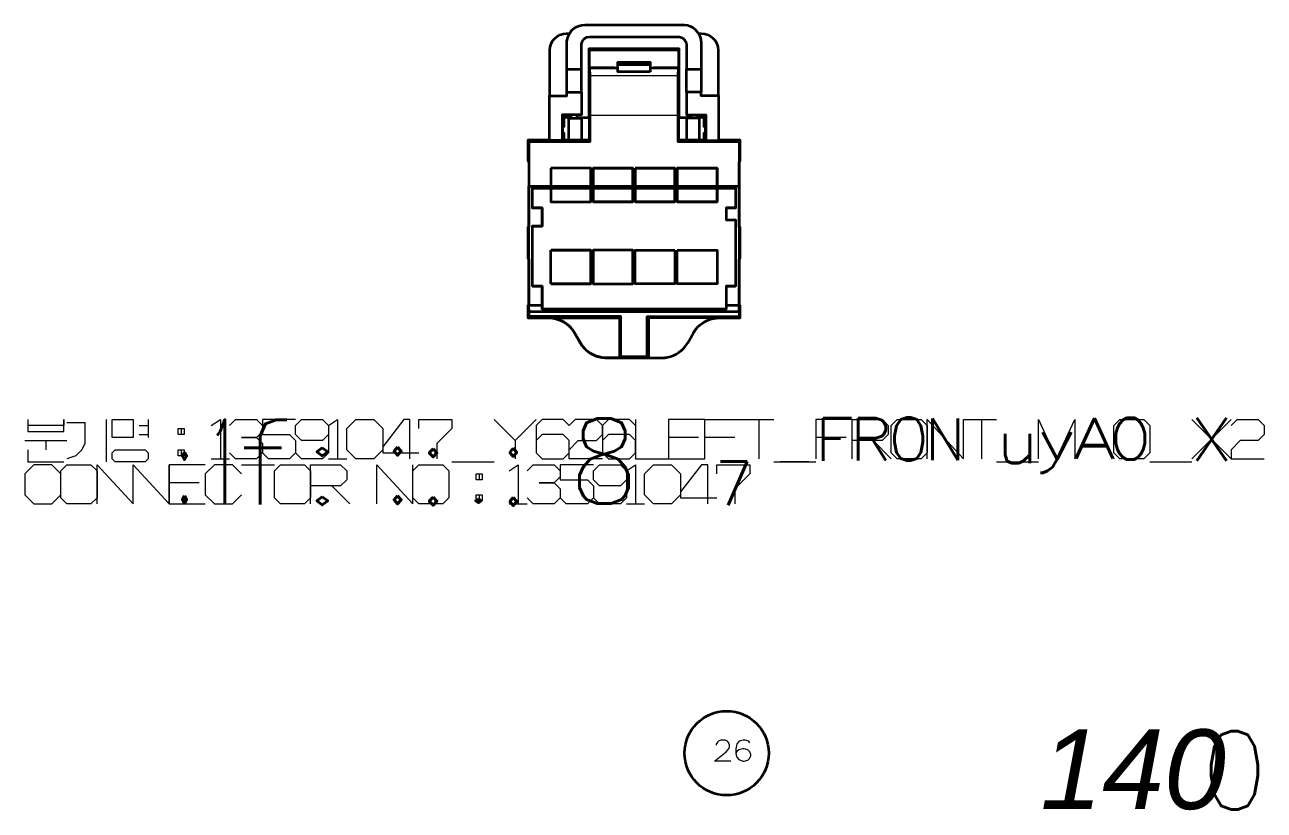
# Model space of a CAD drawing. Extents: x 0 to 174, y 0 to 33.
# Drawn here: x 37.216 to 41.271, y 17.005 to 19.574 of the extents above; entities that cross this region are included whole.
import ezdxf
from ezdxf.enums import TextEntityAlignment as Align

# ---------------------------------------------------------------- set-up
doc = ezdxf.new("R2010")
doc.units = 0
doc.layers.add('PDF2_문자', color=7, linetype='Continuous')
doc.layers.add('PDF2_형상', color=157, linetype='Continuous', true_color=0x405f80)
doc.layers.add('YOLO_TEXT', color=3, linetype='Continuous', true_color=0x008230)
doc.styles.add('OCR_LATIN', font='txt.shx')
doc.styles.add('PDF LucidaHandwriting Italic', font='ariali.ttf')

msp = doc.modelspace()

# ---------------------------------------------------------------- linework, layer by layer
at = {"layer": 'PDF2_형상', "color": 7, "lineweight": 35}
for points in [[(38.9335, 19.3421), (38.9335, 19.4907, -0.414125), (38.9886, 19.5458), (38.9981, 19.5458)], [(39.42, 19.5458), (39.4296, 19.5458, -0.411833), (39.4847, 19.4907), (39.4847, 19.3421)]]:
    msp.add_lwpolyline(points, format="xyb", dxfattribs=at)
for points in [[(38.9896, 19.3543), (38.9896, 19.4287), (38.9896, 19.5153), (38.9897, 19.5197), (38.9913, 19.5293), (38.9944, 19.5386), (38.999, 19.5474), (39.005, 19.5551), (39.0122, 19.5618), (39.0204, 19.5672), (39.0293, 19.5711), (39.0389, 19.5735), (39.0486, 19.5743), (39.3694, 19.5743), (39.3739, 19.5742), (39.3836, 19.5726), (39.3929, 19.5696), (39.4015, 19.5649), (39.4093, 19.5589), (39.416, 19.5518), (39.4214, 19.5436), (39.4253, 19.5346), (39.4278, 19.5251), (39.4286, 19.5153), (39.4286, 19.4287), (39.4286, 19.3543)], [(39.0368, 19.3543), (39.0368, 19.4287), (39.0368, 19.5074), (39.0372, 19.5117), (39.0403, 19.5208), (39.0465, 19.5283), (39.0549, 19.5333), (39.0644, 19.535), (39.3537, 19.535), (39.3581, 19.5346), (39.3672, 19.5315), (39.3747, 19.5253), (39.3796, 19.5169), (39.3812, 19.5074), (39.3812, 19.4287), (39.4286, 19.4287)], [(38.8656, 19.1925), (39.066, 19.1925), (39.066, 19.2786), (39.0656, 19.4053), (39.0654, 19.4078), (39.0644, 19.4326), (39.0638, 19.434), (39.0638, 19.4918), (39.0617, 19.4957), (39.0617, 19.2714)], [(39.3564, 19.4957), (39.0617, 19.4957)], [(39.3544, 19.4918), (39.0638, 19.4918)], [(39.3564, 19.2714), (39.3564, 19.4957), (39.3544, 19.4918), (39.3544, 19.434), (39.3537, 19.4326), (39.3526, 19.4078), (39.3524, 19.3708), (39.3522, 19.2786), (39.3522, 19.1925), (39.5526, 19.1925)], [(38.9896, 19.4287), (39.0368, 19.4287)], [(39.156, 19.4328), (39.1454, 19.4328), (39.1454, 19.434), (39.0638, 19.434)], [(39.156, 19.4326), (39.0644, 19.4326)], [(39.156, 19.4446), (39.2622, 19.4446)], [(39.3544, 19.434), (39.2726, 19.434), (39.2726, 19.4328), (39.2622, 19.4328)], [(39.3537, 19.4326), (39.2622, 19.4326)], [(39.3812, 19.3543), (39.3812, 19.4287)], [(38.9324, 19.3421), (38.9896, 19.3421), (38.9896, 19.3543), (39.0368, 19.3543), (39.0368, 19.2797), (38.9744, 19.2797), (38.9744, 19.1956)], [(39.5565, 19.1964), (39.5371, 19.1967), (39.4869, 19.1967), (39.4869, 19.3421), (39.4858, 19.3421), (39.4286, 19.3421), (39.4286, 19.3543), (39.3812, 19.3543), (39.3812, 19.2797), (39.4436, 19.2797), (39.4436, 19.1956)], [(38.9324, 19.1956), (38.9324, 19.3421), (38.9313, 19.3421), (38.9313, 19.1967), (38.881, 19.1967), (38.8617, 19.1964), (38.8617, 19.1288), (38.8649, 19.1256), (38.8649, 18.9119), (38.8617, 18.9119), (38.8617, 18.8108), (38.8649, 18.8076), (38.8649, 18.6561), (38.8617, 18.6561), (38.8617, 18.6157)], [(39.4858, 19.3421), (39.4858, 19.1956), (39.4869, 19.1967)], [(39.0221, 19.2797), (39.0221, 19.2714), (39.0368, 19.2714), (39.0621, 19.2714), (39.0621, 19.1965), (39.0368, 19.1965), (38.9956, 19.1965), (38.9797, 19.1965), (38.9744, 19.1965)], [(38.9956, 19.2683), (38.9924, 19.2715), (38.9797, 19.2715), (38.9797, 19.2408), (38.9749, 19.2408), (38.9749, 19.2211), (38.9797, 19.2211), (38.9797, 19.1965)], [(39.0024, 19.2797), (39.0024, 19.2715), (38.9924, 19.2715)], [(38.9956, 19.1965), (38.9956, 19.2683), (39.0368, 19.2683)], [(39.0368, 19.2714), (39.0368, 19.2683), (39.0368, 19.1965)], [(39.4436, 19.1965), (39.4383, 19.1965), (39.4226, 19.1965), (39.3812, 19.1965), (39.356, 19.1965), (39.356, 19.2714), (39.3812, 19.2714), (39.3812, 19.2683)], [(39.3961, 19.2797), (39.3961, 19.2714), (39.3812, 19.2714)], [(39.4226, 19.2683), (39.3812, 19.2683), (39.3812, 19.1965)], [(39.4258, 19.2715), (39.4157, 19.2715), (39.4157, 19.2797)], [(39.4383, 19.1965), (39.4383, 19.2211), (39.4433, 19.2211), (39.4433, 19.2408), (39.4383, 19.2408), (39.4383, 19.2715), (39.4258, 19.2715), (39.4226, 19.2683), (39.4226, 19.1965)], [(38.8656, 18.6364), (38.8653, 18.6561), (38.8651, 18.6561), (38.8651, 19.0458), (38.8656, 19.0458), (38.8656, 19.1925), (38.8617, 19.1964)], [(38.8656, 18.6196), (38.8656, 18.6364), (39.5526, 18.6364), (39.5526, 18.6196), (39.5565, 18.6157), (39.5565, 18.6561), (39.5533, 18.6561), (39.5533, 18.8076), (39.5565, 18.8108), (39.5565, 18.9119), (39.5533, 18.9119), (39.5533, 19.1256), (39.5565, 19.1288), (39.5565, 19.1964), (39.5526, 19.1925), (39.5526, 19.0458), (39.5531, 19.0458), (39.5531, 18.6561), (39.5528, 18.6561)], [(39.066, 19.1925), (39.0628, 19.1956), (38.9744, 19.1956), (38.9324, 19.1956), (38.9313, 19.1967)], [(39.0617, 19.1956), (39.0617, 19.1965)], [(39.3522, 19.1925), (39.3553, 19.1956), (39.4436, 19.1956), (39.4858, 19.1956)], [(39.3564, 19.1956), (39.3564, 19.1965)], [(38.8656, 19.0458), (39.5526, 19.0458)], [(38.9081, 18.9747), (38.8774, 18.9747), (38.8774, 18.9751), (38.8774, 19.0399), (39.5407, 19.0399), (39.5407, 18.9751), (39.5104, 18.9751), (39.5104, 18.936), (39.5407, 18.936), (39.5407, 18.7192), (39.5104, 18.7192), (39.5104, 18.6442), (38.9085, 18.6442)], [(39.0279, 19.0399), (39.0279, 19.0458)], [(39.3586, 19.0399), (39.3586, 19.0458)], [(38.9085, 18.9751), (38.8774, 18.9751)], [(39.5407, 18.9751), (39.5407, 18.9747), (39.5104, 18.9747)], [(38.8774, 18.9157), (38.8774, 18.9161), (38.9081, 18.9161)], [(38.9085, 18.7192), (38.8774, 18.7192), (38.8774, 18.9157), (38.9085, 18.9157)], [(39.5104, 18.9364), (39.5407, 18.9364), (39.5407, 18.936)], [(38.9374, 18.7269), (38.9374, 18.8371)], [(38.9374, 18.7269), (38.9374, 18.8371)], [(38.8774, 18.7192), (38.8774, 18.7189), (38.9081, 18.7189)], [(39.5104, 18.7189), (39.5407, 18.7189), (39.5407, 18.7192)], [(38.9083, 18.6561), (38.8653, 18.6561)], [(39.5526, 18.6364), (39.5528, 18.6561), (39.5104, 18.6561)], [(39.1657, 18.6196), (38.8656, 18.6196), (38.8617, 18.6157), (38.881, 18.6154), (38.9293, 18.6154), (38.934, 18.6153), (38.9437, 18.6143), (38.9535, 18.6124), (38.9628, 18.6094), (38.9719, 18.6057), (38.9806, 18.601), (38.9886, 18.5954), (38.9962, 18.5892), (39.0031, 18.5821), (39.0092, 18.5744), (39.0146, 18.5661), (39.0333, 18.5338), (39.0386, 18.5254), (39.0447, 18.5178), (39.0517, 18.5107), (39.0592, 18.5044), (39.0672, 18.4989), (39.076, 18.4942), (39.085, 18.4904), (39.0944, 18.4875), (39.104, 18.4856), (39.1137, 18.4846), (39.1185, 18.4844), (39.2996, 18.4844), (39.3094, 18.485), (39.3192, 18.4864), (39.3286, 18.4889), (39.3379, 18.4922), (39.3468, 18.4965), (39.3551, 18.5017), (39.3629, 18.5076), (39.3701, 18.5143), (39.3767, 18.5217), (39.3824, 18.5297), (39.3849, 18.5338), (39.4036, 18.5661), (39.4061, 18.5701), (39.4118, 18.5782), (39.4183, 18.5856), (39.4254, 18.5922), (39.4333, 18.5982), (39.4417, 18.6033), (39.4506, 18.6076), (39.4597, 18.611), (39.4693, 18.6135), (39.479, 18.6149), (39.4889, 18.6154), (39.5371, 18.6154), (39.5565, 18.6157)], [(39.1618, 18.4847), (39.1657, 18.4887), (39.1657, 18.6196), (39.1618, 18.6157)], [(39.1657, 18.4887), (39.2524, 18.4887), (39.2564, 18.4847), (39.2994, 18.4847), (39.3093, 18.4853), (39.319, 18.4867), (39.3285, 18.4892), (39.3378, 18.4925), (39.3467, 18.4968), (39.355, 18.5019), (39.3628, 18.5079), (39.37, 18.5146), (39.3765, 18.5219), (39.3822, 18.5299), (39.3847, 18.5339), (39.4035, 18.5664), (39.406, 18.5704), (39.4117, 18.5785), (39.4182, 18.5858), (39.4253, 18.5925), (39.4332, 18.5985), (39.4415, 18.6036), (39.4504, 18.6079), (39.4596, 18.6113), (39.4692, 18.6136), (39.4789, 18.6151), (39.4887, 18.6157), (39.2564, 18.6157), (39.2564, 18.4847)], [(39.2524, 18.4887), (39.2524, 18.6196), (39.5526, 18.6196)], [(39.2524, 18.6196), (39.2564, 18.6157)]]:
    msp.add_lwpolyline(points, dxfattribs=at)
for points in [[(39.2622, 19.4206), (39.156, 19.4206), (39.156, 19.4446), (39.156, 19.4524), (39.2622, 19.4524), (39.2622, 19.4446)], [(38.9374, 19.1049), (38.9374, 18.9946), (39.0674, 18.9946), (39.0674, 19.1049)], [(38.9374, 19.1049), (38.9374, 18.9946), (39.0674, 18.9946), (39.0674, 19.1049)], [(39.0753, 18.9946), (39.2051, 18.9946), (39.2051, 19.1049), (39.2051, 18.9946), (39.0753, 18.9946), (39.0753, 19.1049), (39.2051, 19.1049), (39.0753, 19.1049)], [(39.2131, 19.1049), (39.2131, 18.9946)], [(39.2131, 18.9946), (39.3429, 18.9946), (39.3429, 19.1049), (39.3429, 18.9946)], [(39.2131, 19.1049), (39.3429, 19.1049)], [(39.4807, 19.1049), (39.4807, 18.9946), (39.3508, 18.9946), (39.4807, 18.9946), (39.4807, 19.1049), (39.3508, 19.1049)], [(39.3508, 19.1049), (39.3508, 18.9946)], [(38.9081, 18.9747), (38.9081, 18.9161), (38.9085, 18.9157), (38.9085, 18.9751)], [(38.9374, 18.8371), (39.0674, 18.8371)], [(39.0674, 18.8371), (39.0674, 18.7269)], [(39.0753, 18.8371), (39.0753, 18.7269), (39.2051, 18.7269), (39.2051, 18.8371)], [(39.0753, 18.7269), (39.2051, 18.7269), (39.2051, 18.8371), (39.0753, 18.8371)], [(39.3429, 18.8371), (39.3429, 18.7269), (39.2131, 18.7269), (39.2131, 18.8371)], [(39.3429, 18.8371), (39.3429, 18.7269), (39.2131, 18.7269), (39.2131, 18.8371)], [(39.3508, 18.8371), (39.4807, 18.8371), (39.4807, 18.7269), (39.3508, 18.7269)], [(39.3508, 18.8371), (39.4807, 18.8371), (39.4807, 18.7269), (39.3508, 18.7269)], [(38.9081, 18.7189), (38.9081, 18.6604), (38.9082, 18.6603), (38.9085, 18.6442), (38.9085, 18.7192)], [(38.9374, 18.7269), (39.0674, 18.7269)], [(39.1618, 18.4847), (39.1186, 18.4847), (39.114, 18.4849), (39.1042, 18.4858), (39.0946, 18.4878), (39.0851, 18.4907), (39.0761, 18.4944), (39.0675, 18.4992), (39.0593, 18.5047), (39.0518, 18.511), (39.0449, 18.5181), (39.0388, 18.5257), (39.0335, 18.5339), (39.0147, 18.5664), (39.0093, 18.5747), (39.0032, 18.5824), (38.9964, 18.5894), (38.9887, 18.5957), (38.9807, 18.6013), (38.9721, 18.606), (38.9629, 18.6097), (38.9536, 18.6126), (38.9439, 18.6146), (38.9342, 18.6156), (38.9294, 18.6157), (39.1618, 18.6157)]]:
    msp.add_lwpolyline(points, close=True, dxfattribs=at)
at = {"layer": 'PDF2_형상', "color": 7, "lineweight": 13}
for points in [[(39.3526, 19.4078), (39.0654, 19.4078)], [(39.066, 19.2786), (39.3522, 19.2786)], [(38.9294, 18.6157), (38.9293, 18.6154)], [(39.4889, 18.6154), (39.4887, 18.6157)], [(39.0146, 18.5661), (39.0147, 18.5664)], [(39.0335, 18.5339), (39.0333, 18.5338)], [(39.3849, 18.5338), (39.3847, 18.5339)], [(39.4035, 18.5664), (39.4036, 18.5661)], [(39.1185, 18.4844), (39.1186, 18.4847)], [(39.2994, 18.4847), (39.2996, 18.4844)], [(37.2257, 18.2826), (37.2257, 18.2432), (37.3439, 18.2432), (37.3439, 18.2826), (37.3439, 18.2629), (37.2257, 18.2629)], [(37.3536, 18.2728), (37.4128, 18.2728), (37.4128, 18.2335), (37.4128, 18.2039), (37.4029, 18.1842), (37.3832, 18.1644), (37.3536, 18.1547)], [(37.4817, 18.2826), (37.4817, 18.1449)], [(37.5899, 18.2629), (37.6194, 18.2629)], [(37.6194, 18.2826), (37.6194, 18.2236)], [(37.7276, 18.2531), (37.7276, 18.2335)], [(37.8261, 18.2629), (37.8557, 18.2826), (37.8557, 18.1547)], [(37.8851, 18.2629), (37.9049, 18.2826), (37.9738, 18.2826), (37.9935, 18.2629), (37.9935, 18.2432), (37.9738, 18.2236), (37.9246, 18.2236), (37.9738, 18.2236), (37.9935, 18.2039), (37.9935, 18.1743), (37.9738, 18.1547), (37.9049, 18.1547), (37.8851, 18.1743)], [(38.1017, 18.2826), (37.9935, 18.2826), (37.9935, 18.2335), (38.0821, 18.2335), (38.1017, 18.2138), (38.1017, 18.1743), (38.0821, 18.1547), (38.0132, 18.1547), (37.9935, 18.1743)], [(38.21, 18.2335), (38.1903, 18.2138), (38.1214, 18.2138), (38.1017, 18.2335), (38.1017, 18.2629), (38.1214, 18.2826), (38.1903, 18.2826), (38.21, 18.2629), (38.21, 18.1743), (38.1903, 18.1547), (38.1214, 18.1547), (38.1017, 18.1743)], [(38.21, 18.2629), (38.2394, 18.2826), (38.2394, 18.1547)], [(38.4757, 18.1547), (38.4757, 18.2826), (38.456, 18.2826), (38.3871, 18.194), (38.3871, 18.1743), (38.5053, 18.1743)], [(38.5053, 18.2531), (38.5053, 18.2826), (38.6135, 18.2826), (38.6135, 18.2531), (38.5643, 18.2039), (38.5643, 18.1547)], [(38.7513, 18.2826), (38.8203, 18.2138), (38.8892, 18.2826)], [(39.1057, 18.1547), (38.9974, 18.1547), (38.9974, 18.1842), (39.0269, 18.2138), (39.086, 18.2138), (39.1057, 18.2335), (39.1057, 18.2629), (39.086, 18.2826), (39.0171, 18.2826), (38.9974, 18.2629), (38.9776, 18.2826), (38.9087, 18.2826), (38.8892, 18.2629), (38.8892, 18.1743), (38.9087, 18.1547), (38.9776, 18.1547), (38.9974, 18.1743), (38.9974, 18.2138), (38.9776, 18.2335), (38.9087, 18.2335), (38.8892, 18.2138)], [(39.2139, 18.2629), (39.1942, 18.2826), (39.1253, 18.2826), (39.1057, 18.2629), (39.1057, 18.1743), (39.1253, 18.1547), (39.1942, 18.1547), (39.2139, 18.1743), (39.2139, 18.2138), (39.1942, 18.2335), (39.1253, 18.2335), (39.1057, 18.2138)], [(39.2139, 18.2826), (39.2139, 18.1547), (39.3222, 18.1547)], [(39.4403, 18.2826), (39.3222, 18.2826), (39.3222, 18.1547), (39.4403, 18.1547), (39.4403, 18.2826), (39.5585, 18.2826), (39.6667, 18.2826)], [(39.6175, 18.2826), (39.6175, 18.1547)], [(39.9226, 18.2826), (39.8044, 18.2826), (39.8044, 18.1547)], [(39.9226, 18.1547), (39.9226, 18.2826), (40.021, 18.2826), (40.0407, 18.2629), (40.0407, 18.2335), (40.021, 18.2138), (39.9226, 18.2138)], [(40.1686, 18.1547), (40.1686, 18.2826), (40.2868, 18.1547), (40.2868, 18.2826), (40.395, 18.2826)], [(40.3458, 18.2826), (40.3458, 18.1547)], [(40.5328, 18.1547), (40.5328, 18.2826), (40.5918, 18.1547), (40.651, 18.2826), (40.651, 18.1547), (40.71, 18.2826), (40.7199, 18.2826), (40.7789, 18.1547)], [(41.0347, 18.2826), (41.1628, 18.1547)], [(41.1628, 18.2826), (41.0347, 18.1547)], [(41.1628, 18.2629), (41.1824, 18.2826), (41.2513, 18.2826), (41.271, 18.2629), (41.271, 18.2335), (41.2513, 18.2138), (41.1922, 18.2138), (41.1628, 18.1842), (41.1628, 18.1547), (41.271, 18.1547)], [(37.2158, 18.2138), (37.3536, 18.2138)], [(37.2847, 18.2138), (37.2847, 18.1842)], [(37.5899, 18.2335), (37.6194, 18.2335)], [(38.8203, 18.2138), (38.8203, 18.1547)], [(39.4206, 18.2236), (39.3222, 18.2236)], [(39.5388, 18.2236), (39.4403, 18.2236)], [(39.9029, 18.2236), (39.8044, 18.2236)], [(39.9915, 18.2138), (40.0506, 18.1547)], [(37.2257, 18.1842), (37.2257, 18.1449), (37.3439, 18.1449)], [(37.7276, 18.1842), (37.7276, 18.1644)], [(40.6706, 18.194), (40.7592, 18.194)], [(37.334, 18.1054), (37.3044, 18.135), (37.2454, 18.135), (37.2158, 18.1054), (37.2158, 18.0365), (37.2454, 18.0071), (37.3044, 18.0071), (37.334, 18.0365)], [(37.4521, 18.0071), (37.4521, 18.135), (37.5703, 18.0071), (37.5703, 18.135)], [(37.5703, 18.0071), (37.5703, 18.135), (37.6883, 18.0071), (37.6883, 18.135)], [(37.8064, 18.135), (37.6883, 18.135), (37.6883, 18.0071), (37.8064, 18.0071)], [(37.9246, 18.1054), (37.895, 18.135), (37.836, 18.135), (37.8064, 18.1054), (37.8064, 18.0365), (37.836, 18.0071), (37.895, 18.0071), (37.9246, 18.0365)], [(37.8261, 18.1547), (37.8851, 18.1547)], [(37.9246, 18.135), (38.0328, 18.135)], [(37.9836, 18.135), (37.9836, 18.0071)], [(38.151, 18.0071), (38.151, 18.135), (38.2493, 18.135), (38.269, 18.1153), (38.269, 18.0858), (38.2493, 18.0661), (38.151, 18.0661)], [(38.21, 18.1547), (38.269, 18.1547)], [(38.3675, 18.0071), (38.3675, 18.135), (38.4856, 18.0071), (38.4856, 18.135)], [(38.6135, 18.1449), (38.7513, 18.1449)], [(38.8006, 18.1153), (38.83, 18.135), (38.83, 18.0071)], [(38.8596, 18.1153), (38.8793, 18.135), (38.9482, 18.135), (38.9679, 18.1153), (38.9679, 18.0956), (38.9482, 18.076), (38.8989, 18.076), (38.9482, 18.076), (38.9679, 18.0563), (38.9679, 18.0267), (38.9482, 18.0071), (38.8793, 18.0071), (38.8596, 18.0267)], [(39.0761, 18.135), (38.9679, 18.135), (38.9679, 18.0858), (39.0564, 18.0858), (39.0761, 18.0661), (39.0761, 18.0267), (39.0564, 18.0071), (38.9875, 18.0071), (38.9679, 18.0267)], [(39.1844, 18.0858), (39.1647, 18.0661), (39.0958, 18.0661), (39.0761, 18.0858), (39.0761, 18.1153), (39.0958, 18.135), (39.1647, 18.135), (39.1844, 18.1153), (39.1844, 18.0267), (39.1647, 18.0071), (39.0958, 18.0071), (39.0761, 18.0267)], [(39.1844, 18.1153), (39.2139, 18.135), (39.2139, 18.0071)], [(39.4501, 18.0071), (39.4501, 18.135), (39.4304, 18.135), (39.3615, 18.0464), (39.3615, 18.0267), (39.4797, 18.0267)], [(39.4797, 18.1054), (39.4797, 18.135), (39.5879, 18.135), (39.5879, 18.1054), (39.5388, 18.0563), (39.5388, 18.0071)], [(39.6667, 18.1449), (39.8044, 18.1449)], [(40.395, 18.1449), (40.5328, 18.1449)], [(40.8969, 18.1449), (41.0347, 18.1449)], [(38.7021, 18.1054), (38.7021, 18.0858)], [(37.7868, 18.076), (37.6883, 18.076)], [(38.2199, 18.0661), (38.2789, 18.0071)], [(38.7021, 18.0365), (38.7021, 18.0168)], [(38.8006, 18.0071), (38.8596, 18.0071)], [(39.1844, 18.0071), (39.2435, 18.0071)]]:
    msp.add_lwpolyline(points, dxfattribs=at)
for points in [[(37.5013, 18.2826), (37.5703, 18.2826), (37.5703, 18.2236), (37.5013, 18.2236)], [(37.7179, 18.2531), (37.7375, 18.2531), (37.7375, 18.2335), (37.7179, 18.2335)], [(38.2986, 18.2826), (38.3576, 18.2826), (38.3871, 18.2531), (38.3871, 18.1842), (38.3576, 18.1547), (38.2986, 18.1547), (38.269, 18.1842), (38.269, 18.2531)], [(40.0703, 18.2826), (40.1489, 18.2826), (40.1686, 18.2629), (40.1686, 18.1743), (40.1489, 18.1547), (40.0703, 18.1547), (40.0506, 18.1743), (40.0506, 18.2629)], [(40.7986, 18.2826), (40.8774, 18.2826), (40.8969, 18.2629), (40.8969, 18.1743), (40.8774, 18.1547), (40.7986, 18.1547), (40.7789, 18.1743), (40.7789, 18.2629)], [(37.5111, 18.1842), (37.6096, 18.1842), (37.6194, 18.1743), (37.6194, 18.1547), (37.6096, 18.1449), (37.5111, 18.1449), (37.5013, 18.1547), (37.5013, 18.1743)], [(37.7179, 18.1842), (37.7375, 18.1842), (37.7375, 18.1644), (37.7179, 18.1644)], [(37.3536, 18.135), (37.4324, 18.135), (37.4521, 18.1153), (37.4521, 18.0267), (37.4324, 18.0071), (37.3536, 18.0071), (37.334, 18.0267), (37.334, 18.1153)], [(38.0525, 18.135), (38.1312, 18.135), (38.151, 18.1153), (38.151, 18.0267), (38.1312, 18.0071), (38.0525, 18.0071), (38.0328, 18.0267), (38.0328, 18.1153)], [(38.5053, 18.135), (38.584, 18.135), (38.6037, 18.1153), (38.6037, 18.0267), (38.584, 18.0071), (38.5053, 18.0071), (38.4856, 18.0267), (38.4856, 18.1153)], [(39.2729, 18.135), (39.3321, 18.135), (39.3615, 18.1054), (39.3615, 18.0365), (39.3321, 18.0071), (39.2729, 18.0071), (39.2435, 18.0365), (39.2435, 18.1054)], [(38.6922, 18.1054), (38.7119, 18.1054), (38.7119, 18.0858), (38.6922, 18.0858)], [(38.6922, 18.0365), (38.7119, 18.0365), (38.7119, 18.0168), (38.6922, 18.0168)]]:
    msp.add_lwpolyline(points, close=True, dxfattribs=at)
at = {"layer": 'PDF2_형상', "color": 18, "lineweight": 13, "true_color": 0x260000}
for points in [[(39.5258, 17.1649), (39.4725, 17.1649), (39.5103, 17.196), (39.5181, 17.2049), (39.5214, 17.2115), (39.5214, 17.2183), (39.5181, 17.2261), (39.5147, 17.2306), (39.5069, 17.2339), (39.4936, 17.2339), (39.4858, 17.2306), (39.4825, 17.2272), (39.4781, 17.2206), (39.4781, 17.2172)], [(39.5881, 17.225), (39.5847, 17.2306), (39.5725, 17.2339), (39.5658, 17.2339), (39.5536, 17.2306), (39.5458, 17.2215), (39.5425, 17.206), (39.5425, 17.1904), (39.5458, 17.1782), (39.5525, 17.1704), (39.5647, 17.1649), (39.5692, 17.1649), (39.5814, 17.1682), (39.5881, 17.1749), (39.5914, 17.1837), (39.5914, 17.1871), (39.5881, 17.196), (39.5814, 17.2026), (39.5692, 17.206), (39.5647, 17.206), (39.5525, 17.2026), (39.5458, 17.1971), (39.5425, 17.1893)]]:
    msp.add_lwpolyline(points, dxfattribs=at)
at = {"layer": 'PDF2_형상', "color": 18, "lineweight": 35, "true_color": 0x260000}
msp.add_circle((39.5122, 17.1913), 0.1378, dxfattribs=at)

# ---------------------------------------------------------------- texts
at = {"layer": 'PDF2_문자', "insert": (40.5385, 17.1368), "char_height": 0.2605, "attachment_point": 4, "style": 'PDF LucidaHandwriting Italic'}
msp.add_mtext('140', dxfattribs=at)
at = {"layer": 'YOLO_TEXT', "style": 'OCR_LATIN'}
for s, height, p, p2 in [('0', 0.1413, (40.0422, 18.1483), (40.1734, 18.1483)), ('O', 0.137, (40.7673, 18.1518), (40.8988, 18.1518)), ('1', 0.2752, (37.8148, 18.0075), (37.9162, 18.0075)), ('f', 0.277, (37.8985, 18.0053), (38.1081, 18.0053)), ('8', 0.278, (38.9969, 18.0077), (39.2259, 18.0077)), ('F', 0.139, (39.7993, 18.1481), (39.9275, 18.1481)), ('R', 0.1389, (39.9161, 18.1488), (40.0522, 18.1488)), ('N', 0.1359, (40.162, 18.1503), (40.2919, 18.1503)), ('A', 0.1319, (40.648, 18.1555), (40.7827, 18.1555)), ('X', 0.1411, (41.0298, 18.1476), (41.1683, 18.1476)), ('u', 0.1446, (40.3933, 18.1402), (40.5341, 18.1402)), ('y', 0.1335, (40.5314, 18.1529), (40.6551, 18.1529)), (':', 0.2494, (37.7043, 18.0091), (37.7721, 18.0091)), (':', 0.2806, (38.1002, 18.0037), (38.2782, 18.0037)), (':', 0.2781, (38.3767, 18.007), (38.4947, 18.007)), (':', 0.2768, (38.4884, 18.0024), (38.615, 18.0024)), (':', 0.2813, (38.7573, 18.0012), (38.8712, 18.0012)), ('7', 0.1419, (39.4732, 18.0032), (39.5979, 18.0032)), ('-', 0.0208, (39.6667, 18.1369), (39.8017, 18.1369)), ('.', 0.1353, (38.6543, 18.0108), (38.7457, 18.0108)), ('0', 0.2566, (41.0652, 17.0067), (41.2826, 17.0067))]:
    msp.add_text(s, height=height, dxfattribs=at).set_placement(p, p2, align=Align.FIT)

doc.saveas('drawing.dxf')
